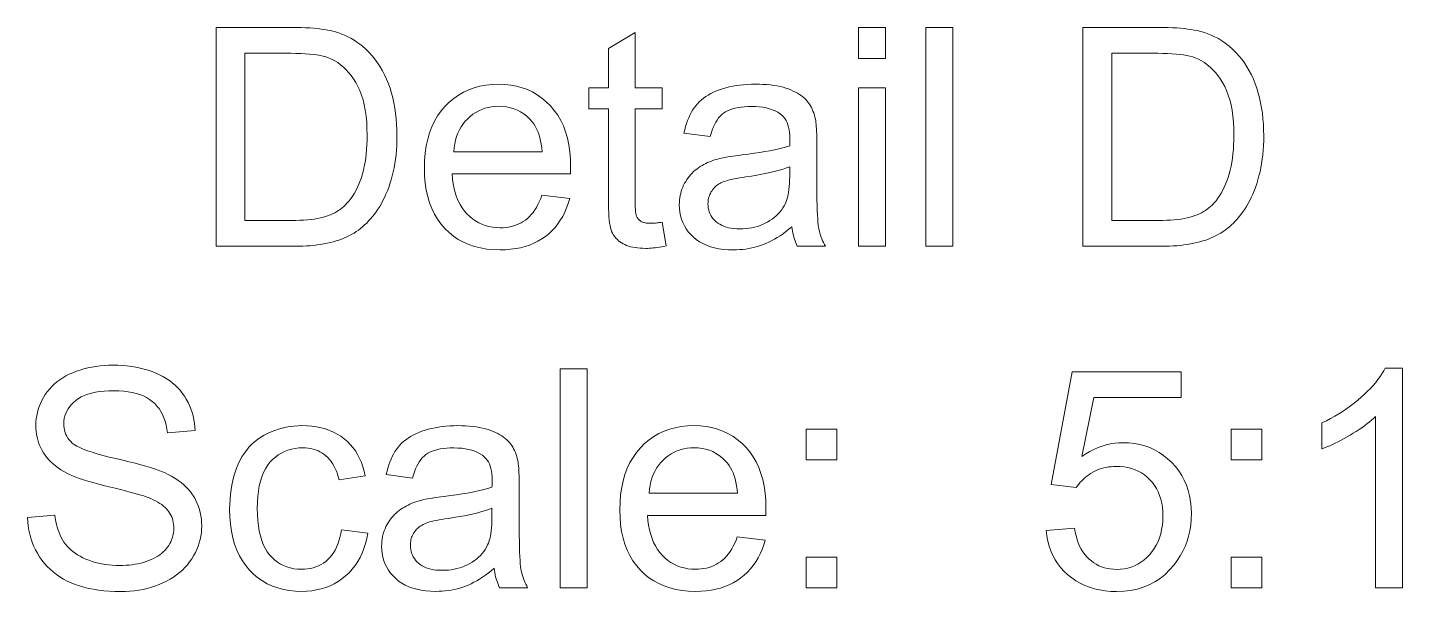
# Model space of a CAD drawing. Extents: x 0 to 594, y 0 to 521.
# Drawn here: x 478.89 to 504.01, y 145.32 to 155.63 of the extents above; entities that cross this region are included whole.
import ezdxf

# ---------------------------------------------------------------- set-up
doc = ezdxf.new("R2010")
doc.units = 0

msp = doc.modelspace()

# ---------------------------------------------------------------- linework, layer by layer
at = {"color": 7, "lineweight": 13}
for points in [[(482.332, 151.627), (482.332, 155.627), (483.71, 155.627), (483.801, 155.627), (483.887, 155.625), (483.97, 155.622), (484.048, 155.618), (484.121, 155.613), (484.19, 155.607), (484.255, 155.599), (484.315, 155.591), (484.37, 155.581), (484.422, 155.57), (484.49, 155.553), (484.555, 155.533), (484.619, 155.511), (484.681, 155.486), (484.74, 155.459), (484.798, 155.429), (484.854, 155.396), (484.907, 155.361), (484.959, 155.324), (485.008, 155.283), (485.07, 155.228), (485.129, 155.171), (485.184, 155.11), (485.236, 155.046), (485.285, 154.979), (485.331, 154.909), (485.373, 154.836), (485.413, 154.76), (485.449, 154.682), (485.482, 154.6), (485.512, 154.516), (485.538, 154.429), (485.562, 154.34), (485.582, 154.248), (485.599, 154.154), (485.614, 154.058), (485.625, 153.959), (485.632, 153.858), (485.637, 153.755), (485.639, 153.649), (485.638, 153.559), (485.634, 153.471), (485.629, 153.385), (485.622, 153.301), (485.612, 153.219), (485.6, 153.14), (485.587, 153.062), (485.571, 152.986), (485.552, 152.913), (485.532, 152.841), (485.51, 152.772), (485.487, 152.705), (485.463, 152.641), (485.438, 152.579), (485.411, 152.52), (485.383, 152.463), (485.354, 152.408), (485.324, 152.356), (485.292, 152.306), (485.259, 152.259), (485.226, 152.214), (485.192, 152.171), (485.157, 152.129), (485.121, 152.09), (485.085, 152.053), (485.048, 152.018), (485.011, 151.984), (484.973, 151.953), (484.934, 151.923), (484.895, 151.896), (484.855, 151.87), (484.813, 151.846), (484.769, 151.822), (484.724, 151.8), (484.677, 151.78), (484.628, 151.76), (484.578, 151.742), (484.526, 151.725), (484.473, 151.71), (484.418, 151.695), (484.361, 151.682), (484.302, 151.671), (484.242, 151.661), (484.181, 151.652), (484.117, 151.644), (484.052, 151.638), (483.985, 151.633), (483.917, 151.63), (483.847, 151.628), (483.775, 151.627)], [(490.484, 152.066), (490.555, 151.633), (490.514, 151.624), (490.474, 151.617), (490.435, 151.61), (490.397, 151.605), (490.359, 151.6), (490.322, 151.596), (490.287, 151.593), (490.252, 151.591), (490.218, 151.589), (490.184, 151.589), (490.132, 151.59), (490.082, 151.592), (490.035, 151.597), (489.99, 151.603), (489.947, 151.61), (489.907, 151.619), (489.869, 151.63), (489.833, 151.643), (489.8, 151.658), (489.77, 151.674), (489.741, 151.691), (489.714, 151.71), (489.689, 151.729), (489.666, 151.75), (489.644, 151.771), (489.624, 151.794), (489.606, 151.818), (489.59, 151.843), (489.575, 151.869), (489.562, 151.896), (489.551, 151.927), (489.541, 151.963), (489.532, 152.006), (489.524, 152.055), (489.517, 152.11), (489.512, 152.171), (489.508, 152.238), (489.505, 152.311), (489.503, 152.39), (489.502, 152.476), (489.502, 154.143), (489.142, 154.143), (489.142, 154.525), (489.502, 154.525), (489.502, 155.242), (489.991, 155.537), (489.991, 154.525), (490.484, 154.525), (490.484, 154.143), (489.991, 154.143), (489.991, 152.448), (489.991, 152.408), (489.992, 152.37), (489.993, 152.336), (489.995, 152.304), (489.997, 152.276), (490, 152.25), (490.003, 152.228), (490.007, 152.208), (490.012, 152.192), (490.017, 152.178), (490.022, 152.167), (490.028, 152.155), (490.035, 152.145), (490.043, 152.134), (490.051, 152.124), (490.059, 152.115), (490.069, 152.106), (490.079, 152.098), (490.09, 152.09), (490.101, 152.083), (490.113, 152.076), (490.127, 152.07), (490.141, 152.065), (490.156, 152.06), (490.172, 152.056), (490.19, 152.053), (490.208, 152.051), (490.227, 152.049), (490.248, 152.048), (490.269, 152.047), (490.286, 152.048), (490.304, 152.048), (490.323, 152.049), (490.343, 152.05), (490.364, 152.052), (490.386, 152.054), (490.409, 152.057), (490.433, 152.06), (490.458, 152.063)], [(494.075, 155.062), (494.075, 155.627), (494.566, 155.627), (494.566, 155.062)], [(495.303, 151.627), (495.303, 155.627), (495.794, 155.627), (495.794, 151.627)], [(498.171, 151.627), (498.171, 155.627), (499.549, 155.627), (499.64, 155.627), (499.726, 155.625), (499.809, 155.622), (499.887, 155.618), (499.96, 155.613), (500.029, 155.607), (500.094, 155.599), (500.154, 155.591), (500.209, 155.581), (500.261, 155.57), (500.329, 155.553), (500.394, 155.533), (500.458, 155.511), (500.52, 155.486), (500.579, 155.459), (500.637, 155.429), (500.693, 155.396), (500.746, 155.361), (500.798, 155.324), (500.847, 155.283), (500.909, 155.228), (500.968, 155.171), (501.023, 155.11), (501.075, 155.046), (501.124, 154.979), (501.17, 154.909), (501.212, 154.836), (501.252, 154.76), (501.288, 154.682), (501.321, 154.6), (501.351, 154.516), (501.377, 154.429), (501.401, 154.34), (501.421, 154.248), (501.438, 154.154), (501.453, 154.058), (501.464, 153.959), (501.471, 153.858), (501.476, 153.755), (501.478, 153.649), (501.477, 153.559), (501.473, 153.471), (501.468, 153.385), (501.461, 153.301), (501.451, 153.219), (501.439, 153.14), (501.426, 153.062), (501.41, 152.986), (501.391, 152.913), (501.371, 152.841), (501.349, 152.772), (501.326, 152.705), (501.302, 152.641), (501.277, 152.579), (501.25, 152.52), (501.222, 152.463), (501.193, 152.408), (501.163, 152.356), (501.131, 152.306), (501.098, 152.259), (501.065, 152.214), (501.031, 152.171), (500.996, 152.129), (500.96, 152.09), (500.924, 152.053), (500.887, 152.018), (500.85, 151.984), (500.812, 151.953), (500.773, 151.923), (500.734, 151.896), (500.694, 151.87), (500.652, 151.846), (500.608, 151.822), (500.563, 151.8), (500.516, 151.78), (500.467, 151.76), (500.417, 151.742), (500.365, 151.725), (500.312, 151.71), (500.257, 151.695), (500.2, 151.682), (500.141, 151.671), (500.081, 151.661), (500.02, 151.652), (499.956, 151.644), (499.891, 151.638), (499.824, 151.633), (499.756, 151.63), (499.686, 151.628), (499.614, 151.627)], [(482.861, 152.099), (483.715, 152.099), (483.792, 152.1), (483.866, 152.102), (483.937, 152.106), (484.004, 152.111), (484.068, 152.118), (484.128, 152.126), (484.185, 152.135), (484.239, 152.146), (484.289, 152.159), (484.336, 152.173), (484.38, 152.188), (484.422, 152.205), (484.463, 152.223), (484.501, 152.241), (484.538, 152.262), (484.573, 152.283), (484.606, 152.305), (484.637, 152.329), (484.667, 152.354), (484.695, 152.38), (484.731, 152.419), (484.767, 152.461), (484.8, 152.505), (484.832, 152.552), (484.862, 152.601), (484.891, 152.653), (484.917, 152.707), (484.943, 152.764), (484.966, 152.824), (484.988, 152.886), (485.008, 152.951), (485.026, 153.019), (485.042, 153.089), (485.055, 153.162), (485.067, 153.238), (485.076, 153.316), (485.083, 153.398), (485.089, 153.481), (485.092, 153.568), (485.093, 153.657), (485.091, 153.78), (485.085, 153.897), (485.074, 154.008), (485.06, 154.113), (485.041, 154.212), (485.019, 154.306), (484.992, 154.393), (484.961, 154.475), (484.926, 154.551), (484.887, 154.622), (484.845, 154.687), (484.801, 154.748), (484.755, 154.804), (484.708, 154.856), (484.659, 154.903), (484.608, 154.946), (484.555, 154.985), (484.501, 155.019), (484.444, 155.048), (484.386, 155.073), (484.341, 155.089), (484.291, 155.103), (484.235, 155.115), (484.175, 155.126), (484.109, 155.135), (484.038, 155.142), (483.961, 155.148), (483.88, 155.152), (483.793, 155.154), (483.701, 155.155), (482.861, 155.155)], [(498.7, 152.099), (499.554, 152.099), (499.632, 152.1), (499.706, 152.102), (499.776, 152.106), (499.843, 152.111), (499.907, 152.118), (499.967, 152.126), (500.024, 152.135), (500.078, 152.146), (500.128, 152.159), (500.175, 152.173), (500.219, 152.188), (500.261, 152.205), (500.302, 152.223), (500.34, 152.241), (500.377, 152.262), (500.412, 152.283), (500.445, 152.305), (500.476, 152.329), (500.506, 152.354), (500.534, 152.38), (500.57, 152.419), (500.606, 152.461), (500.639, 152.505), (500.671, 152.552), (500.701, 152.601), (500.73, 152.653), (500.756, 152.707), (500.782, 152.764), (500.805, 152.824), (500.827, 152.886), (500.847, 152.951), (500.865, 153.019), (500.88, 153.089), (500.894, 153.162), (500.906, 153.238), (500.915, 153.316), (500.923, 153.398), (500.928, 153.481), (500.931, 153.568), (500.932, 153.657), (500.93, 153.78), (500.924, 153.897), (500.913, 154.008), (500.899, 154.113), (500.88, 154.212), (500.858, 154.306), (500.831, 154.393), (500.8, 154.475), (500.765, 154.551), (500.726, 154.622), (500.684, 154.687), (500.64, 154.748), (500.594, 154.804), (500.547, 154.856), (500.498, 154.903), (500.447, 154.946), (500.394, 154.985), (500.34, 155.019), (500.283, 155.048), (500.225, 155.073), (500.18, 155.089), (500.13, 155.103), (500.074, 155.115), (500.014, 155.126), (499.948, 155.135), (499.877, 155.142), (499.8, 155.148), (499.719, 155.152), (499.632, 155.154), (499.54, 155.155), (498.7, 155.155)], [(488.288, 152.56), (488.796, 152.498), (488.77, 152.411), (488.739, 152.328), (488.705, 152.249), (488.667, 152.174), (488.624, 152.103), (488.578, 152.036), (488.527, 151.973), (488.473, 151.913), (488.414, 151.858), (488.351, 151.807), (488.284, 151.761), (488.214, 151.719), (488.14, 151.682), (488.062, 151.65), (487.981, 151.623), (487.896, 151.601), (487.808, 151.584), (487.716, 151.572), (487.62, 151.564), (487.521, 151.562), (487.397, 151.566), (487.278, 151.577), (487.164, 151.597), (487.055, 151.624), (486.951, 151.66), (486.853, 151.703), (486.76, 151.754), (486.673, 151.812), (486.59, 151.879), (486.513, 151.953), (486.442, 152.035), (486.379, 152.122), (486.323, 152.217), (486.275, 152.317), (486.234, 152.424), (486.2, 152.537), (486.174, 152.656), (486.156, 152.781), (486.144, 152.913), (486.141, 153.051), (486.144, 153.194), (486.156, 153.331), (486.175, 153.461), (486.201, 153.584), (486.235, 153.701), (486.276, 153.811), (486.325, 153.915), (486.382, 154.012), (486.446, 154.103), (486.517, 154.187), (486.595, 154.263), (486.677, 154.332), (486.763, 154.392), (486.854, 154.445), (486.95, 154.489), (487.05, 154.526), (487.154, 154.554), (487.263, 154.574), (487.376, 154.586), (487.494, 154.59), (487.608, 154.586), (487.718, 154.575), (487.824, 154.555), (487.925, 154.527), (488.022, 154.491), (488.115, 154.448), (488.203, 154.396), (488.288, 154.337), (488.368, 154.27), (488.444, 154.195), (488.514, 154.112), (488.576, 154.024), (488.631, 153.928), (488.679, 153.827), (488.72, 153.719), (488.753, 153.604), (488.779, 153.483), (488.797, 153.356), (488.808, 153.222), (488.812, 153.081), (488.812, 153.072), (488.812, 153.062), (488.812, 153.051), (488.811, 153.04), (488.811, 153.027), (488.811, 153.013), (488.811, 152.999), (488.81, 152.984), (488.81, 152.968), (488.809, 152.951), (486.648, 152.951), (486.656, 152.857), (486.668, 152.768), (486.684, 152.684), (486.705, 152.604), (486.729, 152.529), (486.759, 152.458), (486.792, 152.392), (486.83, 152.33), (486.872, 152.272), (486.918, 152.219), (486.968, 152.171), (487.02, 152.128), (487.075, 152.09), (487.132, 152.057), (487.191, 152.029), (487.253, 152.006), (487.317, 151.988), (487.384, 151.976), (487.453, 151.968), (487.524, 151.966), (487.577, 151.967), (487.629, 151.971), (487.679, 151.978), (487.728, 151.988), (487.774, 152.001), (487.82, 152.017), (487.863, 152.035), (487.906, 152.056), (487.946, 152.08), (487.985, 152.107), (488.023, 152.137), (488.058, 152.171), (488.093, 152.208), (488.125, 152.248), (488.156, 152.292), (488.186, 152.339), (488.214, 152.389), (488.24, 152.443), (488.265, 152.5)], [(492.856, 151.985), (492.801, 151.94), (492.747, 151.897), (492.694, 151.858), (492.641, 151.821), (492.588, 151.787), (492.536, 151.755), (492.484, 151.727), (492.432, 151.701), (492.381, 151.678), (492.33, 151.657), (492.28, 151.639), (492.228, 151.623), (492.176, 151.609), (492.123, 151.596), (492.069, 151.586), (492.014, 151.577), (491.959, 151.57), (491.903, 151.566), (491.846, 151.563), (491.789, 151.562), (491.695, 151.564), (491.607, 151.571), (491.522, 151.583), (491.442, 151.599), (491.366, 151.62), (491.295, 151.646), (491.229, 151.676), (491.166, 151.711), (491.108, 151.751), (491.055, 151.795), (491.006, 151.843), (490.962, 151.893), (490.924, 151.947), (490.891, 152.002), (490.862, 152.061), (490.839, 152.122), (490.821, 152.185), (490.809, 152.251), (490.801, 152.32), (490.798, 152.391), (490.799, 152.433), (490.802, 152.475), (490.807, 152.516), (490.814, 152.556), (490.823, 152.595), (490.833, 152.633), (490.846, 152.671), (490.86, 152.708), (490.877, 152.744), (490.895, 152.78), (490.915, 152.814), (490.936, 152.848), (490.959, 152.879), (490.982, 152.91), (491.007, 152.939), (491.033, 152.966), (491.06, 152.992), (491.089, 153.017), (491.118, 153.04), (491.149, 153.062), (491.181, 153.083), (491.213, 153.103), (491.247, 153.122), (491.281, 153.139), (491.316, 153.156), (491.351, 153.171), (491.388, 153.186), (491.425, 153.199), (491.463, 153.212), (491.502, 153.223), (491.533, 153.231), (491.566, 153.239), (491.602, 153.246), (491.642, 153.253), (491.684, 153.261), (491.729, 153.268), (491.777, 153.276), (491.828, 153.283), (491.882, 153.29), (491.939, 153.297), (492.055, 153.312), (492.164, 153.327), (492.267, 153.342), (492.364, 153.358), (492.455, 153.375), (492.54, 153.392), (492.618, 153.41), (492.69, 153.428), (492.755, 153.447), (492.815, 153.466), (492.815, 153.486), (492.816, 153.504), (492.816, 153.52), (492.816, 153.535), (492.817, 153.549), (492.817, 153.561), (492.817, 153.571), (492.817, 153.581), (492.817, 153.588), (492.817, 153.594), (492.816, 153.653), (492.812, 153.707), (492.805, 153.759), (492.795, 153.806), (492.783, 153.85), (492.767, 153.891), (492.749, 153.928), (492.728, 153.961), (492.705, 153.991), (492.678, 154.017), (492.639, 154.049), (492.596, 154.077), (492.549, 154.102), (492.498, 154.124), (492.444, 154.142), (492.387, 154.157), (492.325, 154.169), (492.26, 154.177), (492.191, 154.182), (492.119, 154.184), (492.051, 154.183), (491.988, 154.179), (491.927, 154.173), (491.871, 154.164), (491.818, 154.153), (491.768, 154.14), (491.723, 154.124), (491.681, 154.106), (491.642, 154.085), (491.607, 154.062), (491.575, 154.036), (491.545, 154.006), (491.516, 153.973), (491.489, 153.935), (491.464, 153.894), (491.44, 153.849), (491.418, 153.801), (491.398, 153.749), (491.38, 153.692), (491.363, 153.633), (490.883, 153.698), (490.897, 153.759), (490.912, 153.817), (490.93, 153.872), (490.949, 153.926), (490.97, 153.977), (490.992, 154.025), (491.016, 154.072), (491.042, 154.115), (491.069, 154.157), (491.098, 154.196), (491.13, 154.233), (491.164, 154.268), (491.201, 154.302), (491.24, 154.334), (491.282, 154.364), (491.327, 154.392), (491.374, 154.419), (491.424, 154.444), (491.477, 154.467), (491.532, 154.488), (491.59, 154.507), (491.649, 154.525), (491.711, 154.54), (491.774, 154.554), (491.839, 154.565), (491.905, 154.574), (491.974, 154.581), (492.044, 154.586), (492.116, 154.589), (492.19, 154.59), (492.263, 154.589), (492.333, 154.587), (492.4, 154.583), (492.464, 154.576), (492.526, 154.569), (492.585, 154.559), (492.641, 154.548), (492.694, 154.534), (492.745, 154.52), (492.793, 154.503), (492.838, 154.485), (492.881, 154.466), (492.921, 154.447), (492.959, 154.426), (492.994, 154.404), (493.027, 154.382), (493.057, 154.359), (493.085, 154.335), (493.111, 154.309), (493.134, 154.283), (493.155, 154.256), (493.175, 154.228), (493.193, 154.198), (493.211, 154.166), (493.227, 154.134), (493.241, 154.1), (493.255, 154.064), (493.267, 154.027), (493.277, 153.989), (493.287, 153.949), (493.291, 153.922), (493.296, 153.891), (493.299, 153.856), (493.302, 153.816), (493.305, 153.773), (493.307, 153.726), (493.309, 153.675), (493.31, 153.619), (493.311, 153.56), (493.311, 153.496), (493.311, 152.841), (493.312, 152.709), (493.312, 152.588), (493.314, 152.476), (493.316, 152.374), (493.319, 152.282), (493.323, 152.201), (493.327, 152.129), (493.331, 152.068), (493.337, 152.016), (493.343, 151.975), (493.35, 151.939), (493.358, 151.903), (493.367, 151.868), (493.378, 151.832), (493.389, 151.797), (493.402, 151.763), (493.417, 151.728), (493.432, 151.694), (493.449, 151.661), (493.467, 151.627), (492.954, 151.627), (492.939, 151.658), (492.925, 151.69), (492.913, 151.724), (492.901, 151.758), (492.891, 151.793), (492.882, 151.829), (492.874, 151.867), (492.866, 151.905), (492.861, 151.944)], [(494.075, 151.627), (494.075, 154.525), (494.566, 154.525), (494.566, 151.627)], [(486.676, 153.354), (488.294, 153.354), (488.286, 153.426), (488.276, 153.493), (488.263, 153.557), (488.248, 153.618), (488.231, 153.674), (488.211, 153.727), (488.189, 153.777), (488.164, 153.822), (488.137, 153.864), (488.108, 153.903), (488.06, 153.957), (488.009, 154.005), (487.955, 154.048), (487.898, 154.084), (487.839, 154.116), (487.776, 154.141), (487.711, 154.161), (487.643, 154.175), (487.573, 154.184), (487.5, 154.187), (487.433, 154.184), (487.368, 154.177), (487.306, 154.166), (487.246, 154.15), (487.188, 154.13), (487.132, 154.105), (487.079, 154.076), (487.027, 154.042), (486.978, 154.003), (486.931, 153.96), (486.887, 153.913), (486.847, 153.863), (486.811, 153.81), (486.779, 153.754), (486.752, 153.695), (486.728, 153.633), (486.709, 153.568), (486.694, 153.5), (486.682, 153.429)], [(492.815, 153.081), (492.759, 153.06), (492.697, 153.039), (492.63, 153.019), (492.558, 152.999), (492.48, 152.981), (492.398, 152.962), (492.309, 152.945), (492.216, 152.928), (492.117, 152.912), (492.012, 152.896), (491.954, 152.887), (491.898, 152.878), (491.847, 152.869), (491.799, 152.859), (491.754, 152.85), (491.713, 152.84), (491.675, 152.829), (491.641, 152.819), (491.611, 152.809), (491.584, 152.798), (491.56, 152.786), (491.536, 152.774), (491.514, 152.76), (491.493, 152.746), (491.473, 152.731), (491.454, 152.714), (491.436, 152.697), (491.42, 152.678), (491.405, 152.659), (491.39, 152.638), (491.377, 152.617), (491.366, 152.595), (491.356, 152.573), (491.347, 152.55), (491.339, 152.527), (491.333, 152.504), (491.328, 152.48), (491.325, 152.455), (491.323, 152.43), (491.322, 152.405), (491.324, 152.366), (491.328, 152.329), (491.336, 152.293), (491.346, 152.258), (491.359, 152.225), (491.376, 152.193), (491.395, 152.162), (491.417, 152.132), (491.443, 152.104), (491.471, 152.077), (491.502, 152.053), (491.536, 152.03), (491.572, 152.011), (491.612, 151.994), (491.654, 151.979), (491.699, 151.967), (491.747, 151.958), (491.797, 151.952), (491.85, 151.948), (491.906, 151.946), (491.962, 151.948), (492.017, 151.951), (492.071, 151.958), (492.123, 151.966), (492.174, 151.977), (492.224, 151.991), (492.273, 152.007), (492.32, 152.026), (492.366, 152.047), (492.411, 152.071), (492.454, 152.096), (492.495, 152.124), (492.533, 152.153), (492.569, 152.185), (492.603, 152.218), (492.634, 152.252), (492.663, 152.289), (492.689, 152.328), (492.714, 152.368), (492.736, 152.41), (492.751, 152.445), (492.764, 152.483), (492.776, 152.524), (492.786, 152.569), (492.795, 152.616), (492.802, 152.667), (492.808, 152.721), (492.811, 152.778), (492.814, 152.838), (492.815, 152.901)], [(478.887, 146.669), (479.386, 146.713), (479.394, 146.654), (479.404, 146.597), (479.416, 146.543), (479.43, 146.49), (479.445, 146.44), (479.463, 146.392), (479.482, 146.346), (479.503, 146.302), (479.526, 146.26), (479.551, 146.221), (479.579, 146.183), (479.609, 146.147), (479.642, 146.112), (479.678, 146.079), (479.717, 146.047), (479.758, 146.016), (479.803, 145.987), (479.85, 145.96), (479.901, 145.934), (479.954, 145.91), (480.009, 145.887), (480.066, 145.867), (480.124, 145.849), (480.183, 145.834), (480.244, 145.821), (480.306, 145.81), (480.369, 145.802), (480.434, 145.796), (480.5, 145.792), (480.568, 145.791), (480.628, 145.792), (480.686, 145.795), (480.743, 145.799), (480.799, 145.805), (480.853, 145.813), (480.906, 145.823), (480.957, 145.835), (481.007, 145.849), (481.055, 145.864), (481.103, 145.881), (481.148, 145.9), (481.191, 145.92), (481.231, 145.941), (481.269, 145.964), (481.305, 145.988), (481.338, 146.013), (481.369, 146.04), (481.398, 146.068), (481.424, 146.097), (481.448, 146.128), (481.469, 146.16), (481.488, 146.192), (481.505, 146.225), (481.52, 146.258), (481.533, 146.292), (481.543, 146.326), (481.551, 146.362), (481.556, 146.397), (481.56, 146.433), (481.561, 146.47), (481.56, 146.507), (481.557, 146.544), (481.551, 146.579), (481.543, 146.613), (481.534, 146.647), (481.522, 146.679), (481.507, 146.71), (481.491, 146.741), (481.472, 146.771), (481.452, 146.799), (481.428, 146.827), (481.402, 146.854), (481.374, 146.879), (481.342, 146.904), (481.307, 146.928), (481.27, 146.952), (481.229, 146.974), (481.186, 146.995), (481.14, 147.016), (481.092, 147.035), (481.055, 147.048), (481.012, 147.063), (480.96, 147.079), (480.9, 147.096), (480.833, 147.115), (480.758, 147.135), (480.675, 147.157), (480.584, 147.18), (480.486, 147.204), (480.379, 147.23), (480.273, 147.257), (480.172, 147.283), (480.078, 147.308), (479.991, 147.334), (479.911, 147.359), (479.837, 147.384), (479.77, 147.408), (479.709, 147.432), (479.655, 147.456), (479.607, 147.48), (479.551, 147.511), (479.499, 147.543), (479.449, 147.576), (479.401, 147.611), (479.357, 147.648), (479.316, 147.686), (479.278, 147.725), (479.242, 147.766), (479.21, 147.809), (479.18, 147.852), (479.154, 147.897), (479.13, 147.943), (479.109, 147.991), (479.09, 148.039), (479.075, 148.088), (479.062, 148.138), (479.052, 148.19), (479.045, 148.242), (479.041, 148.296), (479.04, 148.35), (479.041, 148.41), (479.047, 148.47), (479.055, 148.528), (479.067, 148.586), (479.083, 148.643), (479.102, 148.699), (479.124, 148.755), (479.15, 148.81), (479.179, 148.863), (479.212, 148.916), (479.248, 148.968), (479.287, 149.017), (479.329, 149.063), (479.374, 149.107), (479.423, 149.148), (479.475, 149.187), (479.53, 149.223), (479.588, 149.257), (479.649, 149.288), (479.714, 149.316), (479.78, 149.342), (479.849, 149.365), (479.918, 149.386), (479.99, 149.403), (480.062, 149.418), (480.136, 149.431), (480.212, 149.44), (480.289, 149.447), (480.368, 149.451), (480.448, 149.453), (480.536, 149.451), (480.621, 149.447), (480.705, 149.44), (480.787, 149.43), (480.866, 149.417), (480.944, 149.401), (481.019, 149.382), (481.092, 149.361), (481.163, 149.337), (481.232, 149.309), (481.298, 149.279), (481.362, 149.247), (481.422, 149.211), (481.479, 149.173), (481.533, 149.132), (481.583, 149.089), (481.631, 149.043), (481.675, 148.994), (481.716, 148.942), (481.755, 148.888), (481.789, 148.831), (481.821, 148.773), (481.849, 148.714), (481.874, 148.653), (481.895, 148.591), (481.913, 148.527), (481.928, 148.462), (481.939, 148.395), (481.947, 148.327), (481.951, 148.257), (481.444, 148.219), (481.433, 148.293), (481.419, 148.364), (481.401, 148.43), (481.38, 148.493), (481.354, 148.552), (481.324, 148.608), (481.291, 148.659), (481.253, 148.707), (481.212, 148.752), (481.167, 148.792), (481.117, 148.829), (481.063, 148.862), (481.005, 148.891), (480.942, 148.916), (480.874, 148.938), (480.802, 148.955), (480.726, 148.969), (480.645, 148.978), (480.559, 148.984), (480.469, 148.986), (480.376, 148.984), (480.288, 148.979), (480.205, 148.97), (480.127, 148.958), (480.054, 148.942), (479.987, 148.923), (479.925, 148.9), (479.868, 148.873), (479.816, 148.843), (479.77, 148.81), (479.728, 148.774), (479.691, 148.737), (479.658, 148.698), (479.629, 148.658), (479.605, 148.616), (479.585, 148.573), (479.57, 148.528), (479.559, 148.482), (479.552, 148.435), (479.55, 148.386), (479.552, 148.343), (479.556, 148.303), (479.564, 148.263), (479.575, 148.225), (479.589, 148.189), (479.606, 148.155), (479.626, 148.121), (479.65, 148.09), (479.676, 148.06), (479.706, 148.031), (479.741, 148.003), (479.786, 147.975), (479.841, 147.947), (479.907, 147.919), (479.981, 147.89), (480.066, 147.862), (480.161, 147.833), (480.265, 147.804), (480.379, 147.775), (480.504, 147.746), (480.629, 147.717), (480.746, 147.689), (480.854, 147.662), (480.955, 147.635), (481.048, 147.609), (481.132, 147.584), (481.208, 147.56), (481.277, 147.536), (481.337, 147.513), (481.389, 147.491), (481.457, 147.458), (481.521, 147.423), (481.582, 147.386), (481.639, 147.348), (481.693, 147.308), (481.742, 147.267), (481.788, 147.223), (481.831, 147.178), (481.87, 147.131), (481.905, 147.083), (481.936, 147.033), (481.965, 146.981), (481.99, 146.928), (482.011, 146.873), (482.03, 146.817), (482.044, 146.76), (482.056, 146.7), (482.064, 146.64), (482.069, 146.578), (482.071, 146.514), (482.069, 146.45), (482.064, 146.388), (482.055, 146.326), (482.042, 146.264), (482.025, 146.204), (482.005, 146.144), (481.982, 146.085), (481.954, 146.027), (481.923, 145.969), (481.888, 145.912), (481.85, 145.857), (481.809, 145.804), (481.764, 145.754), (481.717, 145.706), (481.666, 145.661), (481.611, 145.619), (481.554, 145.578), (481.494, 145.541), (481.43, 145.506), (481.363, 145.473), (481.294, 145.443), (481.223, 145.417), (481.15, 145.393), (481.075, 145.373), (480.999, 145.355), (480.921, 145.341), (480.842, 145.33), (480.76, 145.322), (480.677, 145.318), (480.592, 145.316), (480.485, 145.318), (480.382, 145.322), (480.282, 145.33), (480.186, 145.341), (480.093, 145.356), (480.004, 145.373), (479.918, 145.394), (479.836, 145.417), (479.757, 145.444), (479.682, 145.474), (479.611, 145.508), (479.542, 145.544), (479.476, 145.584), (479.414, 145.627), (479.355, 145.673), (479.299, 145.722), (479.246, 145.774), (479.196, 145.83), (479.15, 145.889), (479.107, 145.951), (479.067, 146.015), (479.031, 146.081), (478.999, 146.149), (478.971, 146.218), (478.947, 146.289), (478.927, 146.362), (478.911, 146.436), (478.899, 146.512), (478.891, 146.59)], [(488.622, 145.384), (488.622, 149.384), (489.113, 149.384), (489.113, 145.384)], [(497.504, 146.432), (498.019, 146.476), (498.032, 146.402), (498.048, 146.333), (498.067, 146.267), (498.089, 146.204), (498.114, 146.146), (498.143, 146.091), (498.174, 146.04), (498.208, 145.993), (498.245, 145.949), (498.285, 145.91), (498.328, 145.874), (498.372, 145.841), (498.418, 145.813), (498.466, 145.788), (498.516, 145.767), (498.567, 145.75), (498.62, 145.737), (498.674, 145.728), (498.731, 145.722), (498.789, 145.72), (498.859, 145.723), (498.926, 145.731), (498.992, 145.744), (499.055, 145.763), (499.116, 145.787), (499.175, 145.816), (499.232, 145.851), (499.286, 145.891), (499.339, 145.937), (499.389, 145.987), (499.436, 146.043), (499.477, 146.101), (499.514, 146.164), (499.546, 146.229), (499.573, 146.298), (499.595, 146.371), (499.612, 146.447), (499.625, 146.527), (499.632, 146.61), (499.635, 146.697), (499.632, 146.779), (499.625, 146.858), (499.613, 146.933), (499.597, 147.005), (499.576, 147.073), (499.55, 147.137), (499.519, 147.198), (499.484, 147.256), (499.443, 147.309), (499.399, 147.36), (499.35, 147.406), (499.298, 147.447), (499.244, 147.484), (499.186, 147.515), (499.126, 147.542), (499.063, 147.564), (498.997, 147.581), (498.927, 147.593), (498.855, 147.6), (498.781, 147.603), (498.734, 147.602), (498.687, 147.598), (498.642, 147.593), (498.598, 147.585), (498.555, 147.576), (498.512, 147.564), (498.471, 147.55), (498.43, 147.534), (498.391, 147.515), (498.352, 147.495), (498.315, 147.473), (498.279, 147.449), (498.245, 147.424), (498.212, 147.398), (498.182, 147.371), (498.152, 147.342), (498.125, 147.313), (498.099, 147.281), (498.075, 147.249), (498.052, 147.215), (497.591, 147.275), (497.978, 149.33), (499.967, 149.33), (499.967, 148.86), (498.371, 148.86), (498.156, 147.785), (498.228, 147.833), (498.301, 147.876), (498.375, 147.913), (498.45, 147.946), (498.525, 147.974), (498.601, 147.996), (498.677, 148.014), (498.755, 148.026), (498.833, 148.034), (498.911, 148.036), (499.015, 148.033), (499.115, 148.022), (499.211, 148.004), (499.304, 147.978), (499.394, 147.946), (499.481, 147.906), (499.565, 147.859), (499.645, 147.804), (499.722, 147.743), (499.796, 147.674), (499.864, 147.599), (499.925, 147.52), (499.979, 147.437), (500.026, 147.35), (500.066, 147.259), (500.098, 147.163), (500.123, 147.064), (500.141, 146.96), (500.152, 146.852), (500.156, 146.74), (500.153, 146.633), (500.143, 146.529), (500.127, 146.428), (500.105, 146.33), (500.077, 146.234), (500.042, 146.142), (500.001, 146.052), (499.953, 145.966), (499.899, 145.882), (499.839, 145.802), (499.759, 145.71), (499.674, 145.627), (499.583, 145.554), (499.486, 145.491), (499.384, 145.438), (499.276, 145.394), (499.163, 145.36), (499.044, 145.336), (498.919, 145.321), (498.789, 145.316), (498.682, 145.319), (498.578, 145.328), (498.479, 145.344), (498.384, 145.365), (498.293, 145.393), (498.206, 145.426), (498.123, 145.466), (498.044, 145.512), (497.969, 145.564), (497.898, 145.622), (497.832, 145.685), (497.772, 145.752), (497.717, 145.823), (497.669, 145.898), (497.627, 145.977), (497.59, 146.06), (497.56, 146.147), (497.535, 146.238), (497.516, 146.333)], [(504.014, 145.384), (503.523, 145.384), (503.523, 148.514), (503.486, 148.48), (503.447, 148.446), (503.406, 148.412), (503.363, 148.379), (503.318, 148.345), (503.27, 148.311), (503.22, 148.277), (503.168, 148.243), (503.114, 148.209), (503.057, 148.176), (503, 148.143), (502.945, 148.111), (502.89, 148.082), (502.837, 148.054), (502.784, 148.028), (502.733, 148.003), (502.683, 147.98), (502.634, 147.959), (502.587, 147.94), (502.54, 147.922), (502.54, 148.397), (502.622, 148.436), (502.701, 148.477), (502.778, 148.52), (502.853, 148.565), (502.927, 148.611), (502.997, 148.659), (503.066, 148.708), (503.133, 148.759), (503.198, 148.812), (503.261, 148.866), (503.321, 148.921), (503.377, 148.976), (503.43, 149.03), (503.479, 149.084), (503.524, 149.137), (503.566, 149.191), (503.604, 149.244), (503.639, 149.296), (503.67, 149.349), (503.697, 149.401), (504.014, 149.401)], [(484.622, 146.446), (485.105, 146.383), (485.087, 146.285), (485.064, 146.192), (485.036, 146.103), (485.002, 146.018), (484.964, 145.938), (484.921, 145.862), (484.873, 145.79), (484.821, 145.723), (484.763, 145.66), (484.7, 145.601), (484.633, 145.548), (484.564, 145.5), (484.491, 145.457), (484.415, 145.421), (484.337, 145.389), (484.255, 145.364), (484.171, 145.344), (484.083, 145.33), (483.993, 145.322), (483.899, 145.319), (483.783, 145.323), (483.671, 145.334), (483.563, 145.354), (483.461, 145.381), (483.363, 145.416), (483.269, 145.459), (483.181, 145.509), (483.097, 145.568), (483.018, 145.634), (482.943, 145.708), (482.874, 145.789), (482.813, 145.877), (482.759, 145.971), (482.712, 146.073), (482.672, 146.181), (482.639, 146.296), (482.614, 146.417), (482.596, 146.545), (482.585, 146.68), (482.581, 146.822), (482.583, 146.915), (482.588, 147.005), (482.595, 147.093), (482.606, 147.179), (482.62, 147.262), (482.637, 147.343), (482.658, 147.422), (482.681, 147.498), (482.707, 147.572), (482.737, 147.644), (482.77, 147.712), (482.806, 147.777), (482.845, 147.839), (482.887, 147.897), (482.933, 147.952), (482.982, 148.003), (483.034, 148.05), (483.09, 148.094), (483.148, 148.135), (483.21, 148.172), (483.274, 148.205), (483.34, 148.235), (483.406, 148.261), (483.474, 148.284), (483.542, 148.304), (483.612, 148.319), (483.683, 148.332), (483.755, 148.34), (483.828, 148.346), (483.902, 148.348), (483.995, 148.345), (484.084, 148.338), (484.17, 148.326), (484.252, 148.309), (484.331, 148.288), (484.407, 148.262), (484.479, 148.231), (484.547, 148.195), (484.612, 148.154), (484.674, 148.109), (484.732, 148.059), (484.786, 148.005), (484.835, 147.947), (484.88, 147.886), (484.92, 147.82), (484.957, 147.75), (484.989, 147.676), (485.016, 147.598), (485.04, 147.517), (485.059, 147.431), (484.581, 147.357), (484.567, 147.414), (484.55, 147.468), (484.531, 147.519), (484.51, 147.567), (484.487, 147.613), (484.462, 147.655), (484.434, 147.695), (484.405, 147.732), (484.373, 147.765), (484.34, 147.796), (484.305, 147.824), (484.268, 147.849), (484.229, 147.872), (484.19, 147.891), (484.149, 147.907), (484.106, 147.92), (484.062, 147.93), (484.016, 147.938), (483.969, 147.942), (483.921, 147.944), (483.848, 147.941), (483.778, 147.933), (483.711, 147.92), (483.646, 147.901), (483.585, 147.877), (483.526, 147.848), (483.47, 147.813), (483.416, 147.773), (483.366, 147.728), (483.318, 147.678), (483.274, 147.621), (483.235, 147.559), (483.2, 147.49), (483.17, 147.415), (483.144, 147.334), (483.123, 147.247), (483.107, 147.153), (483.095, 147.054), (483.088, 146.948), (483.086, 146.836), (483.088, 146.722), (483.095, 146.615), (483.106, 146.514), (483.122, 146.42), (483.142, 146.332), (483.167, 146.25), (483.196, 146.175), (483.229, 146.106), (483.267, 146.043), (483.31, 145.987), (483.356, 145.937), (483.405, 145.892), (483.456, 145.852), (483.511, 145.818), (483.568, 145.789), (483.627, 145.765), (483.69, 145.747), (483.755, 145.733), (483.823, 145.725), (483.894, 145.723), (483.951, 145.724), (484.006, 145.73), (484.059, 145.739), (484.11, 145.751), (484.159, 145.767), (484.206, 145.787), (484.252, 145.81), (484.295, 145.836), (484.337, 145.866), (484.377, 145.9), (484.414, 145.937), (484.449, 145.979), (484.48, 146.024), (484.509, 146.072), (484.535, 146.125), (484.558, 146.182), (484.578, 146.242), (484.596, 146.306), (484.611, 146.374)], [(487.416, 145.742), (487.362, 145.697), (487.308, 145.654), (487.254, 145.615), (487.201, 145.578), (487.149, 145.544), (487.096, 145.513), (487.044, 145.484), (486.993, 145.458), (486.942, 145.435), (486.891, 145.414), (486.84, 145.396), (486.789, 145.38), (486.736, 145.366), (486.683, 145.353), (486.629, 145.343), (486.575, 145.334), (486.52, 145.327), (486.464, 145.323), (486.407, 145.32), (486.349, 145.319), (486.256, 145.321), (486.167, 145.328), (486.083, 145.34), (486.003, 145.356), (485.927, 145.377), (485.856, 145.403), (485.789, 145.433), (485.727, 145.468), (485.669, 145.508), (485.615, 145.552), (485.567, 145.6), (485.523, 145.651), (485.485, 145.704), (485.451, 145.76), (485.423, 145.818), (485.4, 145.879), (485.382, 145.942), (485.369, 146.008), (485.362, 146.077), (485.359, 146.148), (485.36, 146.191), (485.363, 146.232), (485.368, 146.273), (485.374, 146.313), (485.383, 146.352), (485.394, 146.39), (485.406, 146.428), (485.421, 146.465), (485.437, 146.502), (485.456, 146.537), (485.476, 146.572), (485.497, 146.605), (485.519, 146.636), (485.543, 146.667), (485.568, 146.696), (485.594, 146.723), (485.621, 146.749), (485.649, 146.774), (485.679, 146.798), (485.71, 146.82), (485.741, 146.84), (485.774, 146.86), (485.807, 146.879), (485.841, 146.896), (485.876, 146.913), (485.912, 146.929), (485.949, 146.943), (485.986, 146.957), (486.024, 146.969), (486.063, 146.981), (486.093, 146.988), (486.127, 146.996), (486.163, 147.003), (486.202, 147.011), (486.244, 147.018), (486.29, 147.025), (486.338, 147.033), (486.389, 147.04), (486.443, 147.047), (486.5, 147.054), (486.615, 147.069), (486.725, 147.084), (486.828, 147.099), (486.925, 147.115), (487.016, 147.132), (487.1, 147.149), (487.178, 147.167), (487.25, 147.185), (487.316, 147.204), (487.375, 147.223), (487.376, 147.243), (487.376, 147.261), (487.377, 147.277), (487.377, 147.292), (487.377, 147.306), (487.378, 147.318), (487.378, 147.329), (487.378, 147.338), (487.378, 147.345), (487.378, 147.352), (487.377, 147.41), (487.373, 147.465), (487.366, 147.516), (487.356, 147.563), (487.343, 147.607), (487.328, 147.648), (487.31, 147.685), (487.289, 147.718), (487.265, 147.748), (487.239, 147.775), (487.199, 147.806), (487.156, 147.834), (487.11, 147.859), (487.059, 147.881), (487.005, 147.899), (486.947, 147.914), (486.886, 147.926), (486.821, 147.934), (486.752, 147.939), (486.68, 147.941), (486.612, 147.94), (486.548, 147.936), (486.488, 147.93), (486.431, 147.922), (486.378, 147.911), (486.329, 147.897), (486.283, 147.881), (486.241, 147.863), (486.203, 147.843), (486.168, 147.82), (486.136, 147.793), (486.105, 147.764), (486.077, 147.73), (486.05, 147.693), (486.024, 147.651), (486.001, 147.607), (485.979, 147.558), (485.959, 147.506), (485.94, 147.45), (485.924, 147.39), (485.444, 147.455), (485.458, 147.516), (485.473, 147.574), (485.49, 147.63), (485.509, 147.683), (485.53, 147.734), (485.553, 147.783), (485.577, 147.829), (485.602, 147.873), (485.63, 147.914), (485.659, 147.953), (485.69, 147.99), (485.724, 148.026), (485.761, 148.059), (485.801, 148.091), (485.843, 148.121), (485.887, 148.149), (485.935, 148.176), (485.985, 148.201), (486.038, 148.224), (486.093, 148.245), (486.151, 148.265), (486.21, 148.282), (486.271, 148.297), (486.334, 148.311), (486.399, 148.322), (486.466, 148.331), (486.534, 148.338), (486.605, 148.343), (486.677, 148.346), (486.751, 148.348), (486.823, 148.347), (486.893, 148.344), (486.961, 148.34), (487.025, 148.334), (487.087, 148.326), (487.146, 148.316), (487.202, 148.305), (487.255, 148.292), (487.306, 148.277), (487.354, 148.26), (487.399, 148.242), (487.441, 148.223), (487.482, 148.204), (487.519, 148.183), (487.555, 148.162), (487.588, 148.139), (487.618, 148.116), (487.646, 148.092), (487.672, 148.067), (487.695, 148.041), (487.716, 148.013), (487.736, 147.985), (487.754, 147.955), (487.771, 147.924), (487.787, 147.891), (487.802, 147.857), (487.815, 147.821), (487.827, 147.784), (487.838, 147.746), (487.847, 147.706), (487.852, 147.679), (487.856, 147.648), (487.86, 147.613), (487.863, 147.574), (487.866, 147.53), (487.868, 147.483), (487.87, 147.432), (487.871, 147.376), (487.872, 147.317), (487.872, 147.253), (487.872, 146.599), (487.872, 146.467), (487.873, 146.345), (487.875, 146.233), (487.877, 146.131), (487.88, 146.04), (487.883, 145.958), (487.887, 145.886), (487.892, 145.825), (487.897, 145.774), (487.903, 145.732), (487.91, 145.696), (487.918, 145.66), (487.928, 145.625), (487.938, 145.589), (487.95, 145.555), (487.963, 145.52), (487.977, 145.486), (487.993, 145.452), (488.01, 145.418), (488.027, 145.384), (487.514, 145.384), (487.5, 145.415), (487.486, 145.448), (487.474, 145.481), (487.462, 145.515), (487.452, 145.55), (487.442, 145.586), (487.434, 145.624), (487.427, 145.662), (487.421, 145.701)], [(491.858, 146.318), (492.366, 146.255), (492.34, 146.168), (492.31, 146.085), (492.275, 146.006), (492.237, 145.931), (492.195, 145.86), (492.148, 145.793), (492.097, 145.73), (492.043, 145.671), (491.984, 145.616), (491.921, 145.564), (491.854, 145.518), (491.784, 145.476), (491.71, 145.439), (491.632, 145.407), (491.551, 145.38), (491.467, 145.358), (491.378, 145.341), (491.286, 145.329), (491.191, 145.321), (491.092, 145.319), (490.967, 145.323), (490.848, 145.335), (490.734, 145.354), (490.625, 145.382), (490.522, 145.417), (490.423, 145.46), (490.331, 145.511), (490.243, 145.569), (490.161, 145.636), (490.083, 145.71), (490.013, 145.792), (489.949, 145.88), (489.893, 145.974), (489.845, 146.074), (489.804, 146.181), (489.771, 146.294), (489.744, 146.413), (489.726, 146.539), (489.715, 146.67), (489.711, 146.809), (489.715, 146.952), (489.726, 147.088), (489.745, 147.218), (489.771, 147.341), (489.805, 147.458), (489.847, 147.568), (489.895, 147.672), (489.952, 147.769), (490.016, 147.86), (490.087, 147.944), (490.165, 148.02), (490.247, 148.089), (490.334, 148.15), (490.425, 148.202), (490.52, 148.247), (490.62, 148.283), (490.724, 148.311), (490.833, 148.331), (490.946, 148.343), (491.064, 148.348), (491.178, 148.344), (491.288, 148.332), (491.394, 148.312), (491.495, 148.284), (491.592, 148.249), (491.685, 148.205), (491.774, 148.154), (491.858, 148.094), (491.938, 148.027), (492.014, 147.952), (492.084, 147.87), (492.146, 147.781), (492.202, 147.686), (492.25, 147.584), (492.29, 147.476), (492.323, 147.361), (492.349, 147.24), (492.367, 147.113), (492.378, 146.979), (492.382, 146.839), (492.382, 146.829), (492.382, 146.819), (492.382, 146.809), (492.382, 146.797), (492.382, 146.784), (492.381, 146.771), (492.381, 146.756), (492.38, 146.741), (492.38, 146.725), (492.379, 146.708), (490.218, 146.708), (490.226, 146.614), (490.238, 146.526), (490.254, 146.441), (490.275, 146.361), (490.3, 146.286), (490.329, 146.215), (490.362, 146.149), (490.4, 146.087), (490.442, 146.029), (490.489, 145.976), (490.538, 145.928), (490.591, 145.885), (490.645, 145.847), (490.702, 145.814), (490.761, 145.786), (490.823, 145.763), (490.887, 145.746), (490.954, 145.733), (491.023, 145.725), (491.094, 145.723), (491.148, 145.724), (491.199, 145.728), (491.249, 145.735), (491.298, 145.745), (491.345, 145.758), (491.39, 145.774), (491.434, 145.792), (491.476, 145.813), (491.516, 145.838), (491.555, 145.865), (491.593, 145.895), (491.629, 145.928), (491.663, 145.965), (491.696, 146.005), (491.727, 146.049), (491.756, 146.096), (491.784, 146.146), (491.81, 146.2), (491.835, 146.257)], [(493.119, 147.723), (493.119, 148.282), (493.678, 148.282), (493.678, 147.723)], [(500.884, 147.723), (500.884, 148.282), (501.444, 148.282), (501.444, 147.723)], [(490.246, 147.111), (491.864, 147.111), (491.856, 147.183), (491.846, 147.25), (491.833, 147.314), (491.818, 147.375), (491.801, 147.431), (491.781, 147.484), (491.759, 147.534), (491.735, 147.579), (491.708, 147.622), (491.678, 147.66), (491.63, 147.714), (491.579, 147.762), (491.525, 147.805), (491.468, 147.842), (491.409, 147.873), (491.347, 147.898), (491.282, 147.918), (491.214, 147.932), (491.143, 147.941), (491.07, 147.944), (491.003, 147.941), (490.939, 147.935), (490.876, 147.923), (490.816, 147.907), (490.758, 147.887), (490.703, 147.862), (490.649, 147.833), (490.597, 147.799), (490.548, 147.76), (490.501, 147.717), (490.457, 147.67), (490.417, 147.621), (490.381, 147.568), (490.349, 147.512), (490.322, 147.453), (490.298, 147.39), (490.279, 147.325), (490.264, 147.257), (490.253, 147.186)], [(487.375, 146.839), (487.319, 146.817), (487.258, 146.796), (487.191, 146.776), (487.119, 146.757), (487.041, 146.738), (486.958, 146.719), (486.87, 146.702), (486.776, 146.685), (486.677, 146.669), (486.573, 146.653), (486.514, 146.644), (486.459, 146.635), (486.407, 146.626), (486.359, 146.616), (486.315, 146.607), (486.274, 146.597), (486.236, 146.587), (486.202, 146.576), (486.172, 146.566), (486.145, 146.555), (486.12, 146.543), (486.097, 146.531), (486.075, 146.518), (486.054, 146.503), (486.034, 146.488), (486.015, 146.471), (485.997, 146.454), (485.981, 146.435), (485.965, 146.416), (485.951, 146.395), (485.938, 146.374), (485.927, 146.352), (485.916, 146.33), (485.907, 146.308), (485.9, 146.284), (485.894, 146.261), (485.889, 146.237), (485.886, 146.212), (485.884, 146.187), (485.883, 146.162), (485.884, 146.123), (485.889, 146.086), (485.896, 146.05), (485.907, 146.015), (485.92, 145.982), (485.936, 145.95), (485.956, 145.919), (485.978, 145.89), (486.003, 145.861), (486.032, 145.835), (486.063, 145.81), (486.097, 145.787), (486.133, 145.768), (486.173, 145.751), (486.215, 145.736), (486.26, 145.725), (486.307, 145.715), (486.358, 145.709), (486.411, 145.705), (486.467, 145.704), (486.523, 145.705), (486.578, 145.709), (486.631, 145.715), (486.684, 145.723), (486.735, 145.735), (486.785, 145.748), (486.833, 145.764), (486.881, 145.783), (486.927, 145.804), (486.972, 145.828), (487.015, 145.853), (487.055, 145.881), (487.094, 145.91), (487.13, 145.942), (487.163, 145.975), (487.195, 146.01), (487.223, 146.046), (487.25, 146.085), (487.274, 146.125), (487.296, 146.167), (487.311, 146.202), (487.325, 146.24), (487.337, 146.282), (487.347, 146.326), (487.356, 146.373), (487.363, 146.424), (487.368, 146.478), (487.372, 146.535), (487.375, 146.595), (487.375, 146.659)], [(493.119, 145.384), (493.119, 145.944), (493.678, 145.944), (493.678, 145.384)], [(500.884, 145.384), (500.884, 145.944), (501.444, 145.944), (501.444, 145.384)]]:
    msp.add_lwpolyline(points, close=True, dxfattribs=at)

doc.saveas('drawing.dxf')
